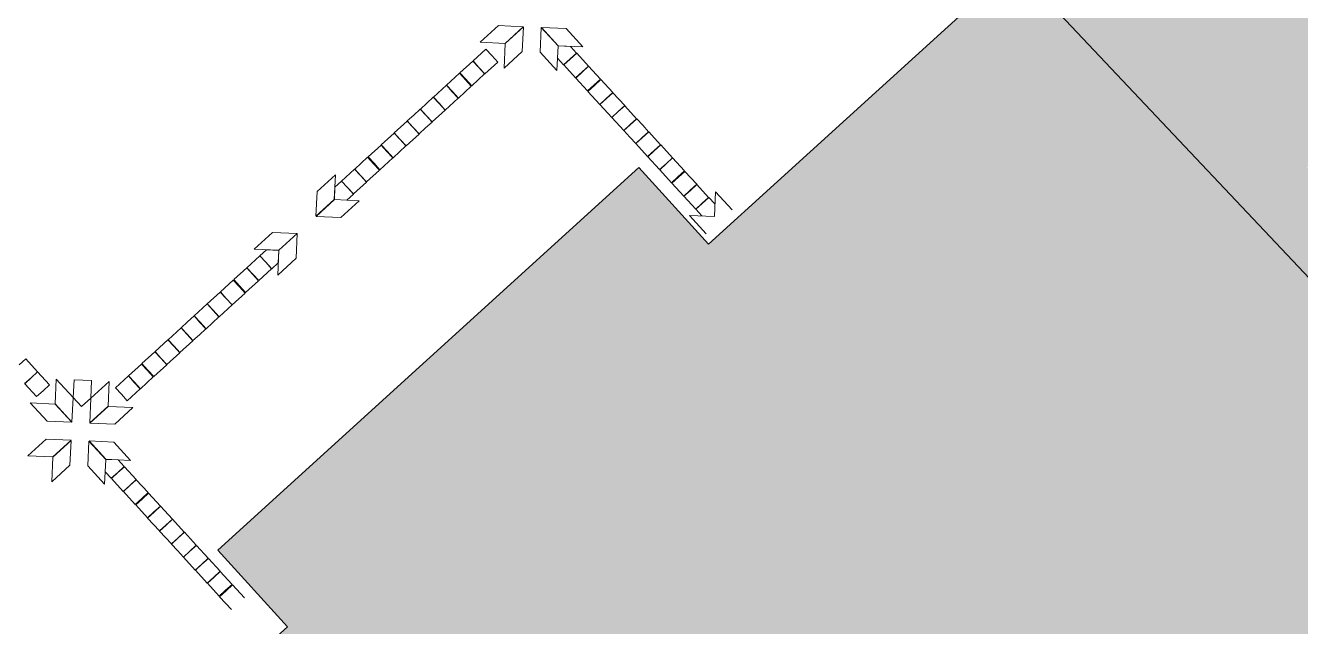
# Model space of a CAD drawing. Header units: inches. Extents: x 733725 to 1472938, y 4017711 to 8040520.
# Drawn here: x 734975.63 to 735004.75, y 4018799.99 to 4018813.73 of the extents above; entities that cross this region are included whole.
import ezdxf

# ---------------------------------------------------------------- set-up
doc = ezdxf.new("R2010")
doc.units = ezdxf.units.IN
doc.header["$MEASUREMENT"] = 0
for name, color, linetype, lineweight in [('H-HARAM3', 123, 'Continuous', 5), ('H-MAFSALL', 31, 'Continuous', 13), ('VAZE-MOJOOD-IN', 252, 'Continuous', 0)]:
    doc.layers.add(name, color=color, linetype=linetype, lineweight=lineweight)

msp = doc.modelspace()

# ---------------------------------------------------------------- hatches: boundary and pattern name
at = {"layer": 'H-HARAM3'}
h = msp.add_hatch(color=256, dxfattribs=at)
h.paths.add_polyline_path([(734968.945, 4018904.57), (734970.969, 4018906.602), (734971.867, 4018905.737), (734973.578, 4018907.283), (734973.489, 4018907.38), (734973.506, 4018907.734), (734972.712, 4018908.607), (734972.812, 4018910.704), (734974.365, 4018912.117), (734976.463, 4018912.017), (734977.257, 4018911.143), (734977.61, 4018911.127), (734977.698, 4018911.029), (734979.304, 4018912.489), (734977.921, 4018914.01), (734980.191, 4018916.143), (735001.122, 4018893.12), (735002.874, 4018894.713), (735010.473, 4018886.354), (735008.722, 4018884.761), (735028.454, 4018863.056), (735048.071, 4018880.89), (735063.581, 4018863.83), (735004.903, 4018810.484), (735014.588, 4018799.831), (735011.331, 4018796.869), (734988.511, 4018776.123), (734978.826, 4018786.776), (734935.481, 4018747.37), (734870.425, 4018818.928), (734879.573, 4018827.244), (734878.38, 4018828.556), (734957.805, 4018900.702), (734963.758, 4018902.485), (734968.84, 4018904.697)])
h.paths.add_polyline_path([(734888.935, 4018827.611), (734888.538, 4018819.278), (734909.051, 4018796.714), (734910.063, 4018797.634), (734916.789, 4018790.236), (734915.777, 4018789.316), (734936.29, 4018766.753), (734944.623, 4018766.356), (734981.613, 4018799.985), (734980.02, 4018801.737), (734989.638, 4018810.48), (734991.23, 4018808.728), (735028.22, 4018842.357), (735028.617, 4018850.69), (735008.103, 4018873.253), (735007.091, 4018872.333), (735000.365, 4018879.731), (735001.377, 4018880.651), (734980.864, 4018903.215), (734972.531, 4018903.612), (734935.541, 4018869.983), (734937.134, 4018868.231), (734927.517, 4018859.488), (734925.924, 4018861.239)], flags=16)
h = msp.add_hatch(color=256, dxfattribs=at)
h.paths.add_polyline_path([(734968.945, 4018904.57), (734970.969, 4018906.602), (734971.867, 4018905.737), (734973.578, 4018907.283), (734973.489, 4018907.38), (734973.506, 4018907.734), (734972.712, 4018908.607), (734972.812, 4018910.704), (734974.365, 4018912.117), (734976.463, 4018912.017), (734977.257, 4018911.143), (734977.61, 4018911.127), (734977.698, 4018911.029), (734979.304, 4018912.489), (734977.921, 4018914.01), (734980.191, 4018916.143), (735001.122, 4018893.12), (735002.874, 4018894.713), (735010.473, 4018886.354), (735008.722, 4018884.761), (735028.454, 4018863.056), (735048.071, 4018880.89), (735063.581, 4018863.83), (735004.903, 4018810.484), (735014.588, 4018799.831), (735011.331, 4018796.869), (734988.511, 4018776.123), (734978.826, 4018786.776), (734935.481, 4018747.37), (734870.425, 4018818.928), (734879.573, 4018827.244), (734878.38, 4018828.556), (734957.805, 4018900.702), (734963.758, 4018902.485), (734968.84, 4018904.697)])
h.paths.add_polyline_path([(734888.935, 4018827.611), (734888.538, 4018819.278), (734909.051, 4018796.714), (734910.063, 4018797.634), (734916.789, 4018790.236), (734915.777, 4018789.316), (734936.29, 4018766.753), (734944.623, 4018766.356), (734981.613, 4018799.985), (734980.02, 4018801.737), (734989.638, 4018810.48), (734991.23, 4018808.728), (735028.22, 4018842.357), (735028.617, 4018850.69), (735008.103, 4018873.253), (735007.091, 4018872.333), (735000.365, 4018879.731), (735001.377, 4018880.651), (734980.864, 4018903.215), (734972.531, 4018903.612), (734935.541, 4018869.983), (734937.134, 4018868.231), (734927.517, 4018859.488), (734925.924, 4018861.239)], flags=16)
at = {"layer": 'H-MAFSALL'}
h = msp.add_hatch(dxfattribs=at)
h.set_pattern_fill('ANGLE', color=256, scale=0.3, angle=45, style=0)
h.set_pattern_definition([(44.999999983, (-0.0012, 0.0002), (-1.4817422595, 1.4817422604), [1.524, -0.5715]), (134.999999983, (-0.0012, 0.0002), (-1.4817422604, -1.4817422595), [1.524, -0.5715])])
edge = h.paths.add_edge_path(flags=16)
edge.add_arc((734483.445, 4019138.19), 8, -50, 310)
edge = h.paths.add_edge_path(flags=16)
edge.add_arc((735041.69, 4018744.78), 5, 130, 310)
edge.add_arc((735041.69, 4018744.78), 5, -50, 130)
edge = h.paths.add_edge_path(flags=16)
edge.add_arc((734929.449, 4018650.032), 10, 307.1029, 310)
edge.add_line((734935.877, 4018642.372), (734935.481, 4018642.057))
edge = h.paths.add_edge_path(flags=16)
edge.add_arc((734448.304, 4018988.959), 5, -50, 310)
edge = h.paths.add_edge_path(flags=16)
edge.add_arc((734929.449, 4018650.032), 10, -50, 310)
edge = h.paths.add_edge_path()
edge.add_line((734470.495, 4018819.804), (734535.003, 4018852.189))
edge.add_line((734535.003, 4018852.189), (734535.003, 4018852.189))
edge.add_line((734535.003, 4018852.189), (734572.914, 4018810.916))
edge.add_arc((734615.714, 4018815.067), 43, 185.5397, 259.5981)
edge.add_line((734607.95, 4018772.774), (734656.259, 4018720.181))
edge.add_line((734656.259, 4018720.181), (734681.017, 4018702.881))
edge.add_line((734681.017, 4018702.881), (734689.467, 4018687.669))
edge.add_line((734689.467, 4018687.669), (734694.857, 4018680.12))
edge.add_line((734694.857, 4018680.12), (734719.321, 4018651.346))
edge.add_line((734719.321, 4018651.346), (734735.321, 4018631.946))
edge.add_line((734735.321, 4018631.946), (734738.811, 4018624.304))
edge.add_line((734738.811, 4018624.304), (734748.26, 4018603.512))
edge.add_line((734748.26, 4018603.512), (734747.516, 4018601.656))
edge.add_arc((734785.506, 4018511.871), 97.491, 107.72929, 112.93457, ccw=False)
edge.add_arc((734656.551, 4018541.881), 117.492, 25.08126, 32.34036, ccw=False)
edge.add_line((734762.964, 4018591.686), (734809.18, 4018581.942))
edge.add_line((734809.18, 4018581.942), (734866.219, 4018571.729))
edge.add_line((734866.219, 4018571.729), (734867.898, 4018578.513))
edge.add_line((734867.898, 4018578.513), (734907.725, 4018615.005))
edge.add_line((734907.725, 4018615.005), (734912.431, 4018609.829))
edge.add_line((734912.431, 4018609.829), (734975.64, 4018667.103))
edge.add_line((734975.64, 4018667.103), (734970.981, 4018672.229))
edge.add_line((734970.981, 4018672.229), (735032.04, 4018727.74))
edge.add_line((735032.04, 4018727.74), (735037.306, 4018722.006))
edge.add_line((735037.306, 4018722.006), (735052.413, 4018735.663))
edge.add_line((735052.413, 4018735.663), (735059.338, 4018741.922))
edge.add_line((735059.338, 4018741.922), (735066.401, 4018748.341))
edge.add_line((735066.401, 4018748.341), (735061.106, 4018754.165))
edge.add_line((735061.106, 4018754.165), (735117.118, 4018805.091))
edge.add_line((735117.118, 4018805.091), (735104.817, 4018818.622))
edge.add_line((735104.817, 4018818.622), (734958.677, 4018685.762))
edge.add_line((734958.677, 4018685.762), (734951.519, 4018693.635))
edge.add_line((734951.519, 4018693.635), (734933.872, 4018677.591))
edge.add_line((734933.872, 4018677.591), (734905.385, 4018651.693))
edge.add_line((734905.385, 4018651.693), (734888.108, 4018635.985))
edge.add_line((734888.108, 4018635.985), (734892.767, 4018630.86))
edge.add_line((734892.767, 4018630.86), (734854.667, 4018596.221))
edge.add_line((734854.667, 4018596.221), (734784.293, 4018608.823))
edge.add_arc((734788.7, 4018633.431), 25, 217.1653, 259.8479, ccw=False)
edge.add_line((734768.777, 4018618.328), (734704.047, 4018703.715))
edge.add_line((734704.047, 4018703.715), (734708.534, 4018710.947))
edge.add_line((734708.534, 4018710.947), (734700.207, 4018716.114))
edge.add_line((734700.207, 4018716.114), (734704.039, 4018722.289))
edge.add_line((734704.039, 4018722.289), (734698.091, 4018725.98))
edge.add_line((734698.091, 4018725.98), (734702.273, 4018732.721))
edge.add_line((734702.273, 4018732.721), (734702.336, 4018732.679))
edge.add_arc((734708.117, 4018741.415), 10.475, 236.5024, 314.0512)
edge.add_line((734715.401, 4018733.886), (734717.159, 4018735.485))
edge.add_line((734717.159, 4018735.485), (734722.231, 4018740.095))
edge.add_line((734722.231, 4018740.095), (734720.065, 4018742.478))
edge.add_line((734720.065, 4018742.478), (734726.132, 4018747.994))
edge.add_line((734726.132, 4018747.994), (734719.41, 4018755.387))
edge.add_line((734719.41, 4018755.387), (734713.218, 4018749.758))
edge.add_line((734713.218, 4018749.758), (734710.291, 4018752.978))
edge.add_line((734710.291, 4018752.978), (734716.483, 4018758.607))
edge.add_line((734716.483, 4018758.607), (734709.759, 4018766.003))
edge.add_line((734709.759, 4018766.003), (734703.567, 4018760.373))
edge.add_line((734703.567, 4018760.373), (734700.64, 4018763.593))
edge.add_line((734700.64, 4018763.593), (734706.832, 4018769.222))
edge.add_line((734706.832, 4018769.222), (734700.111, 4018776.616))
edge.add_line((734700.111, 4018776.616), (734694.4, 4018771.424))
edge.add_line((734694.4, 4018771.424), (734692.234, 4018773.807))
edge.add_line((734692.234, 4018773.807), (734686.631, 4018768.713))
edge.add_line((734686.631, 4018768.713), (734683.931, 4018766.258))
edge.add_arc((734691.488, 4018755.604), 13.062, 125.3471, 234.1486)
edge.add_line((734683.838, 4018745.017), (734679.674, 4018738.306))
edge.add_line((734679.674, 4018738.306), (734673.726, 4018741.996))
edge.add_line((734673.726, 4018741.996), (734673.41, 4018741.491))
edge.add_line((734673.41, 4018741.491), (734673.274, 4018741.576))
edge.add_line((734673.274, 4018741.576), (734669.424, 4018735.372))
edge.add_line((734669.424, 4018735.372), (734662.891, 4018739.425))
edge.add_line((734662.891, 4018739.425), (734661.12, 4018740.524))
edge.add_line((734661.12, 4018740.524), (734662.269, 4018742.424))
edge.add_line((734662.269, 4018742.424), (734639.091, 4018767.919))
edge.add_line((734639.091, 4018767.919), (734644.863, 4018773.166))
edge.add_line((734644.863, 4018773.166), (734641.27, 4018777.117))
edge.add_line((734641.27, 4018777.117), (734635.499, 4018771.87))
edge.add_line((734635.499, 4018771.87), (734624.539, 4018783.924))
edge.add_line((734624.539, 4018783.924), (734623.801, 4018783.25))
edge.add_line((734623.801, 4018783.25), (734611.491, 4018796.79))
edge.add_line((734611.491, 4018796.79), (734615.969, 4018800.904))
edge.add_line((734615.969, 4018800.904), (734613.206, 4018803.943))
edge.add_line((734613.206, 4018803.943), (734611.359, 4018802.264))
edge.add_line((734611.359, 4018802.264), (734611.02, 4018802.637))
edge.add_line((734611.02, 4018802.637), (734608.08, 4018802.777))
edge.add_line((734608.08, 4018802.777), (734607.708, 4018802.438))
edge.add_line((734607.708, 4018802.438), (734600.959, 4018809.861))
edge.add_line((734600.959, 4018809.861), (734601.332, 4018810.2))
edge.add_line((734601.332, 4018810.2), (734601.471, 4018813.14))
edge.add_line((734601.471, 4018813.14), (734601.133, 4018813.512))
edge.add_line((734601.133, 4018813.512), (734602.98, 4018815.191))
edge.add_line((734602.98, 4018815.191), (734600.195, 4018818.254))
edge.add_line((734600.195, 4018818.254), (734595.696, 4018814.164))
edge.add_line((734595.696, 4018814.164), (734583.386, 4018827.704))
edge.add_line((734583.386, 4018827.704), (734584.128, 4018828.375))
edge.add_line((734584.128, 4018828.375), (734573.169, 4018840.43))
edge.add_line((734573.169, 4018840.43), (734578.94, 4018845.677))
edge.add_line((734578.94, 4018845.677), (734575.348, 4018849.628))
edge.add_line((734575.348, 4018849.628), (734569.576, 4018844.381))
edge.add_line((734569.576, 4018844.381), (734546.398, 4018869.875))
edge.add_line((734546.398, 4018869.875), (734544.397, 4018868.912))
edge.add_line((734544.397, 4018868.912), (734540.057, 4018877.668))
edge.add_line((734540.057, 4018877.668), (734546.599, 4018880.911))
edge.add_line((734546.599, 4018880.911), (734546.526, 4018881.057))
edge.add_line((734546.526, 4018881.057), (734547.06, 4018881.322))
edge.add_line((734547.06, 4018881.322), (734543.952, 4018887.593))
edge.add_line((734543.952, 4018887.593), (734551.028, 4018891.101))
edge.add_arc((734562.294, 4018897.711), 13.062, 210.4016, 319.2031)
edge.add_line((734572.182, 4018889.177), (734580.485, 4018896.725))
edge.add_line((734580.485, 4018896.725), (734578.319, 4018899.107))
edge.add_line((734578.319, 4018899.107), (734584.029, 4018904.299))
edge.add_line((734584.029, 4018904.299), (734577.183, 4018911.579))
edge.add_line((734577.183, 4018911.579), (734571.116, 4018906.063))
edge.add_line((734571.116, 4018906.063), (734568.189, 4018909.283))
edge.add_line((734568.189, 4018909.283), (734574.256, 4018914.799))
edge.add_line((734574.256, 4018914.799), (734567.532, 4018922.195))
edge.add_line((734567.532, 4018922.195), (734561.465, 4018916.679))
edge.add_line((734561.465, 4018916.679), (734558.538, 4018919.898))
edge.add_line((734558.538, 4018919.898), (734564.605, 4018925.414))
edge.add_line((734564.605, 4018925.414), (734558.008, 4018932.921))
edge.add_line((734558.008, 4018932.921), (734551.941, 4018927.405))
edge.add_line((734551.941, 4018927.405), (734549.774, 4018929.787))
edge.add_line((734549.774, 4018929.787), (734542.945, 4018923.578))
edge.add_arc((734549.637, 4018915.633), 10.388, 130.1084, 208.8482)
edge.add_line((734540.538, 4018910.621), (734533.43, 4018907.097))
edge.add_line((734533.43, 4018907.097), (734530.321, 4018913.369))
edge.add_line((734530.321, 4018913.369), (734523.81, 4018910.141))
edge.add_line((734523.81, 4018910.141), (734519.422, 4018918.991))
edge.add_line((734519.422, 4018918.991), (734518.414, 4018918.49))
edge.add_line((734518.414, 4018918.49), (734483.652, 4018963.612))
edge.add_line((734483.652, 4018963.612), (734466.216, 4018986.25))
edge.add_arc((734446.342, 4018986.524), 19.876, -0.7881, 95.2465)
edge.add_line((734444.525, 4019006.316), (734441.745, 4019010.015))
edge.add_arc((734457.733, 4019022.03), 20, 159.6381, 216.9245, ccw=False)
edge.add_line((734438.983, 4019028.989), (734449.624, 4019057.661))
edge.add_arc((734468.375, 4019050.702), 20, 132.2751, 159.6381, ccw=False)
edge.add_line((734454.921, 4019065.5), (734492.174, 4019099.369))
edge.add_line((734492.174, 4019099.369), (734492.352, 4019103.094))
edge.add_line((734492.352, 4019103.094), (734518.495, 4019128.91))
edge.add_line((734518.495, 4019128.91), (734515.932, 4019129.032))
edge.add_line((734515.932, 4019129.032), (734509.618, 4019135.985))
edge.add_line((734509.618, 4019135.985), (734510.13, 4019146.749))
edge.add_line((734510.13, 4019146.749), (734519.735, 4019155.04))
edge.add_line((734519.735, 4019155.04), (734521.152, 4019171.133))
edge.add_line((734521.152, 4019171.133), (734507.472, 4019199.486))
edge.add_line((734507.472, 4019199.486), (734476.686, 4019171.099))
edge.add_line((734476.686, 4019171.099), (734472.574, 4019167.308))
edge.add_line((734472.574, 4019167.308), (734466.913, 4019162.087))
edge.add_line((734466.913, 4019162.087), (734466.392, 4019149.251))
edge.add_line((734466.392, 4019149.251), (734473.058, 4019142.023))
edge.add_line((734473.058, 4019142.023), (734470.728, 4019136.003))
edge.add_line((734470.728, 4019136.003), (734468.209, 4019122.907))
edge.add_line((734468.209, 4019122.907), (734466.607, 4019104.847))
edge.add_line((734466.607, 4019104.847), (734464.67, 4019103.328))
edge.add_line((734464.67, 4019103.328), (734460.43, 4019099.47))
edge.add_line((734460.43, 4019099.47), (734439.912, 4019080.557))
edge.add_arc((734466.972, 4019051.099), 40, 132.5703, 159.9333)
edge.add_line((734429.4, 4019064.824), (734425.787, 4019054.932))
edge.add_arc((734492.611, 4019019.499), 75.638, 152.06563, 155.27115)
edge.add_line((734423.91, 4019051.14), (734418.436, 4019034.299))
edge.add_line((734418.436, 4019034.299), (734418.393, 4019032.833))
edge.add_arc((734464.107, 4019027.499), 46.024, 173.3446, 190.8662)
edge.add_arc((734458.101, 4019026.815), 40, 191.5252, 222.5703)
edge.add_line((734428.643, 4018999.755), (734431.55, 4018996.591))
edge.add_arc((734450.637, 4018990.594), 20.007, 162.5586, 282.582)
edge.add_line((734454.995, 4018971.068), (734472.935, 4018951.538))
edge.add_line((734472.935, 4018951.538), (734489.366, 4018933.651))
edge.add_line((734489.366, 4018933.651), (734498.083, 4018916.295))
edge.add_line((734498.083, 4018916.295), (734467.009, 4018900.695))
edge.add_line((734467.009, 4018900.695), (734457.734, 4018896.038))
edge.add_line((734457.734, 4018896.038), (734446.846, 4018890.572))
edge.add_line((734446.846, 4018890.572), (734436.474, 4018885.365))
edge.add_line((734436.474, 4018885.365), (734448.8, 4018875.981))
edge.add_line((734448.8, 4018875.981), (734461.775, 4018837.145))
edge.add_line((734461.775, 4018837.145), (734470.495, 4018819.804))

# ---------------------------------------------------------------- linework, layer by layer
at = {"layer": 'H-HARAM3'}
for p, q in [((734986.017, 4018813.343), (734986.434, 4018813.725)), ((734986.017, 4018813.343), (734986.434, 4018813.725)), ((734986.434, 4018813.725), (734986.999, 4018813.7)), ((734986.434, 4018813.725), (734986.999, 4018813.7)), ((734986.999, 4018813.7), (734986.582, 4018813.318)), ((734986.999, 4018813.7), (734986.582, 4018813.318)), ((734987.002, 4018813.697), (734986.585, 4018813.315)), ((734987.002, 4018813.697), (734986.585, 4018813.315)), ((734986.977, 4018813.132), (734987.002, 4018813.697)), ((734986.977, 4018813.132), (734987.002, 4018813.697)), ((734987.386, 4018813.114), (734987.411, 4018813.679)), ((734987.386, 4018813.114), (734987.411, 4018813.679)), ((734987.411, 4018813.679), (734987.793, 4018813.261)), ((734987.411, 4018813.679), (734987.793, 4018813.261)), ((734987.979, 4018813.656), (734987.414, 4018813.682)), ((734987.414, 4018813.682), (734987.796, 4018813.264)), ((734987.414, 4018813.682), (734987.796, 4018813.264)), ((734987.979, 4018813.656), (734987.414, 4018813.682)), ((734988.361, 4018813.239), (734987.979, 4018813.656)), ((734988.361, 4018813.239), (734987.979, 4018813.656)), ((734985.851, 4018812.917), (734986.146, 4018813.187)), ((734985.851, 4018812.917), (734986.146, 4018813.187)), ((734986.582, 4018813.318), (734986.017, 4018813.343)), ((734986.582, 4018813.318), (734986.017, 4018813.343)), ((734986.146, 4018813.187), (734986.281, 4018813.04)), ((734986.146, 4018813.187), (734986.281, 4018813.04)), ((734986.585, 4018813.315), (734986.56, 4018812.75)), ((734986.585, 4018813.315), (734986.56, 4018812.75)), ((734986.56, 4018812.75), (734986.977, 4018813.132)), ((734986.56, 4018812.75), (734986.977, 4018813.132)), ((734987.768, 4018812.696), (734987.386, 4018813.114)), ((734987.768, 4018812.696), (734987.386, 4018813.114)), ((734987.793, 4018813.261), (734987.768, 4018812.696)), ((734987.793, 4018813.261), (734987.768, 4018812.696)), ((734987.784, 4018812.977), (734987.797, 4018813.26)), ((734987.784, 4018812.977), (734987.797, 4018813.26)), ((734987.796, 4018813.264), (734988.361, 4018813.239)), ((734987.796, 4018813.264), (734988.361, 4018813.239)), ((734987.797, 4018813.26), (734988.079, 4018813.247)), ((734987.797, 4018813.26), (734988.079, 4018813.247)), ((734988.216, 4018813.098), (734988.068, 4018812.963)), ((734988.216, 4018813.098), (734988.068, 4018812.963)), ((734988.071, 4018812.96), (734988.219, 4018813.095)), ((734988.071, 4018812.96), (734988.219, 4018813.095)), ((734988.079, 4018813.247), (734988.216, 4018813.098)), ((734988.079, 4018813.247), (734988.216, 4018813.098)), ((734988.219, 4018813.095), (734988.489, 4018812.8)), ((734988.219, 4018813.095), (734988.489, 4018812.8)), ((734985.552, 4018812.644), (734985.847, 4018812.914)), ((734985.552, 4018812.644), (734985.847, 4018812.914)), ((734985.847, 4018812.914), (734985.982, 4018812.767)), ((734985.847, 4018812.914), (734985.982, 4018812.767)), ((734985.986, 4018812.77), (734985.851, 4018812.917)), ((734985.986, 4018812.77), (734985.851, 4018812.917)), ((734986.416, 4018812.892), (734986.121, 4018812.622)), ((734986.416, 4018812.892), (734986.121, 4018812.622)), ((734986.281, 4018813.04), (734986.416, 4018812.892)), ((734986.281, 4018813.04), (734986.416, 4018812.892)), ((734987.921, 4018812.828), (734987.784, 4018812.977)), ((734987.921, 4018812.828), (734987.784, 4018812.977)), ((734988.068, 4018812.963), (734987.921, 4018812.828)), ((734988.068, 4018812.963), (734987.921, 4018812.828)), ((734987.924, 4018812.825), (734988.071, 4018812.96)), ((734987.924, 4018812.825), (734988.071, 4018812.96)), ((734988.194, 4018812.53), (734987.924, 4018812.825)), ((734988.194, 4018812.53), (734987.924, 4018812.825)), ((734988.489, 4018812.8), (734988.341, 4018812.665)), ((734988.489, 4018812.8), (734988.341, 4018812.665)), ((734988.344, 4018812.662), (734988.492, 4018812.797)), ((734988.344, 4018812.662), (734988.492, 4018812.797)), ((734988.492, 4018812.797), (734988.762, 4018812.501)), ((734988.492, 4018812.797), (734988.762, 4018812.501)), ((734985.246, 4018812.364), (734985.541, 4018812.634)), ((734985.246, 4018812.364), (734985.541, 4018812.634)), ((734985.541, 4018812.634), (734985.676, 4018812.487)), ((734985.541, 4018812.634), (734985.676, 4018812.487)), ((734985.687, 4018812.497), (734985.552, 4018812.644)), ((734985.687, 4018812.497), (734985.552, 4018812.644)), ((734985.676, 4018812.487), (734985.811, 4018812.339)), ((734985.676, 4018812.487), (734985.811, 4018812.339)), ((734985.822, 4018812.349), (734985.687, 4018812.497)), ((734985.822, 4018812.349), (734985.687, 4018812.497)), ((734986.117, 4018812.619), (734985.822, 4018812.349)), ((734986.117, 4018812.619), (734985.822, 4018812.349)), ((734985.982, 4018812.767), (734986.117, 4018812.619)), ((734985.982, 4018812.767), (734986.117, 4018812.619)), ((734986.121, 4018812.622), (734985.986, 4018812.77)), ((734986.121, 4018812.622), (734985.986, 4018812.77)), ((734988.341, 4018812.665), (734988.194, 4018812.53)), ((734988.341, 4018812.665), (734988.194, 4018812.53)), ((734988.197, 4018812.527), (734988.344, 4018812.662)), ((734988.197, 4018812.527), (734988.344, 4018812.662)), ((734988.467, 4018812.231), (734988.197, 4018812.527)), ((734988.467, 4018812.231), (734988.197, 4018812.527)), ((734988.762, 4018812.501), (734988.614, 4018812.366)), ((734988.762, 4018812.501), (734988.614, 4018812.366)), ((734988.624, 4018812.355), (734988.772, 4018812.49)), ((734988.624, 4018812.355), (734988.772, 4018812.49)), ((734988.772, 4018812.49), (734989.042, 4018812.195)), ((734988.772, 4018812.49), (734989.042, 4018812.195)), ((734984.948, 4018812.091), (734985.243, 4018812.361)), ((734984.948, 4018812.091), (734985.243, 4018812.361)), ((734985.243, 4018812.361), (734985.378, 4018812.214)), ((734985.243, 4018812.361), (734985.378, 4018812.214)), ((734985.381, 4018812.217), (734985.246, 4018812.364)), ((734985.381, 4018812.217), (734985.246, 4018812.364)), ((734985.378, 4018812.214), (734985.513, 4018812.066)), ((734985.378, 4018812.214), (734985.513, 4018812.066)), ((734985.516, 4018812.069), (734985.381, 4018812.217)), ((734985.516, 4018812.069), (734985.381, 4018812.217)), ((734985.811, 4018812.339), (734985.516, 4018812.069)), ((734985.811, 4018812.339), (734985.516, 4018812.069)), ((734988.614, 4018812.366), (734988.467, 4018812.231)), ((734988.614, 4018812.366), (734988.467, 4018812.231)), ((734988.477, 4018812.22), (734988.624, 4018812.355)), ((734988.477, 4018812.22), (734988.624, 4018812.355)), ((734988.747, 4018811.925), (734988.477, 4018812.22)), ((734988.747, 4018811.925), (734988.477, 4018812.22)), ((734989.042, 4018812.195), (734988.894, 4018812.06)), ((734989.042, 4018812.195), (734988.894, 4018812.06)), ((734988.897, 4018812.057), (734989.045, 4018812.192)), ((734988.897, 4018812.057), (734989.045, 4018812.192)), ((734989.045, 4018812.192), (734989.315, 4018811.897)), ((734989.045, 4018812.192), (734989.315, 4018811.897)), ((734984.649, 4018811.818), (734984.944, 4018812.088)), ((734984.649, 4018811.818), (734984.944, 4018812.088)), ((734984.944, 4018812.088), (734985.079, 4018811.941)), ((734984.944, 4018812.088), (734985.079, 4018811.941)), ((734985.083, 4018811.944), (734984.948, 4018812.091)), ((734985.083, 4018811.944), (734984.948, 4018812.091)), ((734985.079, 4018811.941), (734985.214, 4018811.793)), ((734985.079, 4018811.941), (734985.214, 4018811.793)), ((734985.218, 4018811.796), (734985.083, 4018811.944)), ((734985.218, 4018811.796), (734985.083, 4018811.944)), ((734985.513, 4018812.066), (734985.218, 4018811.796)), ((734985.513, 4018812.066), (734985.218, 4018811.796)), ((734988.894, 4018812.06), (734988.747, 4018811.925)), ((734988.894, 4018812.06), (734988.747, 4018811.925)), ((734988.75, 4018811.922), (734988.897, 4018812.057)), ((734988.75, 4018811.922), (734988.897, 4018812.057)), ((734989.02, 4018811.627), (734988.75, 4018811.922)), ((734989.02, 4018811.627), (734988.75, 4018811.922)), ((734984.351, 4018811.545), (734984.498, 4018811.68)), ((734984.351, 4018811.545), (734984.498, 4018811.68)), ((734984.498, 4018811.68), (734984.646, 4018811.815)), ((734984.498, 4018811.68), (734984.646, 4018811.815)), ((734984.646, 4018811.815), (734984.781, 4018811.668)), ((734984.646, 4018811.815), (734984.781, 4018811.668)), ((734984.784, 4018811.671), (734984.649, 4018811.818)), ((734984.784, 4018811.671), (734984.649, 4018811.818)), ((734984.781, 4018811.668), (734984.916, 4018811.52)), ((734984.781, 4018811.668), (734984.916, 4018811.52)), ((734984.919, 4018811.523), (734984.784, 4018811.671)), ((734984.919, 4018811.523), (734984.784, 4018811.671)), ((734985.214, 4018811.793), (734984.919, 4018811.523)), ((734985.214, 4018811.793), (734984.919, 4018811.523)), ((734989.167, 4018811.762), (734989.02, 4018811.627)), ((734989.167, 4018811.762), (734989.02, 4018811.627)), ((734989.023, 4018811.624), (734989.17, 4018811.759)), ((734989.023, 4018811.624), (734989.17, 4018811.759)), ((734989.293, 4018811.328), (734989.023, 4018811.624)), ((734989.293, 4018811.328), (734989.023, 4018811.624)), ((734989.315, 4018811.897), (734989.167, 4018811.762)), ((734989.315, 4018811.897), (734989.167, 4018811.762)), ((734989.17, 4018811.759), (734989.318, 4018811.894)), ((734989.17, 4018811.759), (734989.318, 4018811.894)), ((734989.318, 4018811.894), (734989.588, 4018811.598)), ((734989.318, 4018811.894), (734989.588, 4018811.598)), ((734984.052, 4018811.272), (734984.348, 4018811.542)), ((734984.052, 4018811.272), (734984.348, 4018811.542)), ((734984.348, 4018811.542), (734984.483, 4018811.395)), ((734984.348, 4018811.542), (734984.483, 4018811.395)), ((734984.486, 4018811.398), (734984.351, 4018811.545)), ((734984.486, 4018811.398), (734984.351, 4018811.545)), ((734984.483, 4018811.395), (734984.618, 4018811.247)), ((734984.483, 4018811.395), (734984.618, 4018811.247)), ((734984.621, 4018811.25), (734984.486, 4018811.398)), ((734984.621, 4018811.25), (734984.486, 4018811.398)), ((734984.768, 4018811.385), (734984.621, 4018811.25)), ((734984.768, 4018811.385), (734984.621, 4018811.25)), ((734984.916, 4018811.52), (734984.768, 4018811.385)), ((734984.916, 4018811.52), (734984.768, 4018811.385)), ((734989.44, 4018811.463), (734989.293, 4018811.328)), ((734989.44, 4018811.463), (734989.293, 4018811.328)), ((734989.296, 4018811.325), (734989.443, 4018811.46)), ((734989.296, 4018811.325), (734989.443, 4018811.46)), ((734989.431, 4018811.178), (734989.296, 4018811.325)), ((734989.431, 4018811.178), (734989.296, 4018811.325)), ((734989.588, 4018811.598), (734989.44, 4018811.463)), ((734989.588, 4018811.598), (734989.44, 4018811.463)), ((734989.443, 4018811.46), (734989.591, 4018811.595)), ((734989.443, 4018811.46), (734989.591, 4018811.595)), ((734989.591, 4018811.595), (734989.726, 4018811.448)), ((734989.591, 4018811.595), (734989.726, 4018811.448)), ((734989.726, 4018811.448), (734989.861, 4018811.3)), ((734989.726, 4018811.448), (734989.861, 4018811.3)), ((734983.754, 4018810.999), (734984.049, 4018811.269)), ((734983.754, 4018810.999), (734984.049, 4018811.269)), ((734984.049, 4018811.269), (734984.184, 4018811.122)), ((734984.049, 4018811.269), (734984.184, 4018811.122)), ((734984.187, 4018811.125), (734984.052, 4018811.272)), ((734984.187, 4018811.125), (734984.052, 4018811.272)), ((734984.184, 4018811.122), (734984.319, 4018810.974)), ((734984.184, 4018811.122), (734984.319, 4018810.974)), ((734984.322, 4018810.977), (734984.187, 4018811.125)), ((734984.322, 4018810.977), (734984.187, 4018811.125)), ((734984.618, 4018811.247), (734984.322, 4018810.977)), ((734984.618, 4018811.247), (734984.322, 4018810.977)), ((734989.566, 4018811.03), (734989.431, 4018811.178)), ((734989.566, 4018811.03), (734989.431, 4018811.178)), ((734989.713, 4018811.165), (734989.566, 4018811.03)), ((734989.713, 4018811.165), (734989.566, 4018811.03)), ((734989.569, 4018811.027), (734989.716, 4018811.162)), ((734989.569, 4018811.027), (734989.716, 4018811.162)), ((734989.839, 4018810.732), (734989.569, 4018811.027)), ((734989.839, 4018810.732), (734989.569, 4018811.027)), ((734989.861, 4018811.3), (734989.713, 4018811.165)), ((734989.861, 4018811.3), (734989.713, 4018811.165)), ((734989.716, 4018811.162), (734989.864, 4018811.297)), ((734989.716, 4018811.162), (734989.864, 4018811.297)), ((734989.864, 4018811.297), (734990.134, 4018811.002)), ((734989.864, 4018811.297), (734990.134, 4018811.002)), ((734983.456, 4018810.726), (734983.751, 4018810.996)), ((734983.456, 4018810.726), (734983.751, 4018810.996)), ((734983.751, 4018810.996), (734983.886, 4018810.849)), ((734983.751, 4018810.996), (734983.886, 4018810.849)), ((734983.889, 4018810.852), (734983.754, 4018810.999)), ((734983.889, 4018810.852), (734983.754, 4018810.999)), ((734983.886, 4018810.849), (734984.021, 4018810.701)), ((734983.886, 4018810.849), (734984.021, 4018810.701)), ((734984.024, 4018810.704), (734983.889, 4018810.852)), ((734984.024, 4018810.704), (734983.889, 4018810.852)), ((734984.319, 4018810.974), (734984.024, 4018810.704)), ((734984.319, 4018810.974), (734984.024, 4018810.704)), ((734989.986, 4018810.867), (734989.839, 4018810.732)), ((734989.986, 4018810.867), (734989.839, 4018810.732)), ((734989.842, 4018810.728), (734989.989, 4018810.863)), ((734989.842, 4018810.728), (734989.989, 4018810.863)), ((734990.134, 4018811.002), (734989.986, 4018810.867)), ((734990.134, 4018811.002), (734989.986, 4018810.867)), ((734989.989, 4018810.863), (734990.137, 4018810.998)), ((734989.989, 4018810.863), (734990.137, 4018810.998)), ((734990.137, 4018810.998), (734990.407, 4018810.703)), ((734990.137, 4018810.998), (734990.407, 4018810.703)), ((734982.851, 4018810.173), (734983.146, 4018810.443)), ((734982.851, 4018810.173), (734983.146, 4018810.443)), ((734983.146, 4018810.443), (734983.281, 4018810.296)), ((734983.146, 4018810.443), (734983.281, 4018810.296)), ((734983.149, 4018810.446), (734983.445, 4018810.716)), ((734983.149, 4018810.446), (734983.445, 4018810.716)), ((734983.284, 4018810.299), (734983.149, 4018810.446)), ((734983.284, 4018810.299), (734983.149, 4018810.446)), ((734983.445, 4018810.716), (734983.58, 4018810.569)), ((734983.445, 4018810.716), (734983.58, 4018810.569)), ((734983.591, 4018810.579), (734983.456, 4018810.726)), ((734983.591, 4018810.579), (734983.456, 4018810.726)), ((734983.58, 4018810.569), (734983.715, 4018810.421)), ((734983.58, 4018810.569), (734983.715, 4018810.421)), ((734983.726, 4018810.431), (734983.591, 4018810.579)), ((734983.726, 4018810.431), (734983.591, 4018810.579)), ((734984.021, 4018810.701), (734983.726, 4018810.431)), ((734984.021, 4018810.701), (734983.726, 4018810.431)), ((734990.112, 4018810.433), (734989.842, 4018810.728)), ((734990.112, 4018810.433), (734989.842, 4018810.728)), ((734990.259, 4018810.568), (734990.112, 4018810.433)), ((734990.259, 4018810.568), (734990.112, 4018810.433)), ((734990.115, 4018810.43), (734990.262, 4018810.565)), ((734990.115, 4018810.43), (734990.262, 4018810.565)), ((734990.407, 4018810.703), (734990.259, 4018810.568)), ((734990.407, 4018810.703), (734990.259, 4018810.568)), ((734990.262, 4018810.565), (734990.41, 4018810.7)), ((734990.262, 4018810.565), (734990.41, 4018810.7)), ((734990.41, 4018810.7), (734990.68, 4018810.405)), ((734990.41, 4018810.7), (734990.68, 4018810.405)), ((734982.707, 4018810.315), (734982.29, 4018809.934)), ((734982.707, 4018810.315), (734982.29, 4018809.934)), ((734982.682, 4018809.75), (734982.707, 4018810.315)), ((734982.682, 4018809.75), (734982.707, 4018810.315)), ((734982.699, 4018810.034), (734982.848, 4018810.17)), ((734982.699, 4018810.034), (734982.848, 4018810.17)), ((734982.848, 4018810.17), (734982.983, 4018810.023)), ((734982.848, 4018810.17), (734982.983, 4018810.023)), ((734982.986, 4018810.026), (734982.851, 4018810.173)), ((734982.986, 4018810.026), (734982.851, 4018810.173)), ((734983.281, 4018810.296), (734983.416, 4018810.148)), ((734983.281, 4018810.296), (734983.416, 4018810.148)), ((734983.419, 4018810.151), (734983.284, 4018810.299)), ((734983.419, 4018810.151), (734983.284, 4018810.299)), ((734983.715, 4018810.421), (734983.419, 4018810.151)), ((734983.715, 4018810.421), (734983.419, 4018810.151)), ((734990.385, 4018810.135), (734990.115, 4018810.43)), ((734990.385, 4018810.135), (734990.115, 4018810.43)), ((734990.532, 4018810.27), (734990.385, 4018810.135)), ((734990.532, 4018810.27), (734990.385, 4018810.135)), ((734990.395, 4018810.124), (734990.542, 4018810.259)), ((734990.395, 4018810.124), (734990.542, 4018810.259)), ((734990.68, 4018810.405), (734990.532, 4018810.27)), ((734990.68, 4018810.405), (734990.532, 4018810.27)), ((734990.542, 4018810.259), (734990.69, 4018810.394)), ((734990.542, 4018810.259), (734990.69, 4018810.394)), ((734990.69, 4018810.394), (734990.96, 4018810.099)), ((734990.69, 4018810.394), (734990.96, 4018810.099)), ((734982.29, 4018809.934), (734982.264, 4018809.368)), ((734982.29, 4018809.934), (734982.264, 4018809.368)), ((734982.686, 4018809.751), (734982.699, 4018810.034)), ((734982.686, 4018809.751), (734982.699, 4018810.034)), ((734983.118, 4018809.875), (734982.969, 4018809.739)), ((734983.118, 4018809.875), (734982.969, 4018809.739)), ((734982.983, 4018810.023), (734983.118, 4018809.875)), ((734982.983, 4018810.023), (734983.118, 4018809.875)), ((734983.121, 4018809.878), (734982.986, 4018810.026)), ((734983.121, 4018809.878), (734982.986, 4018810.026)), ((734983.416, 4018810.148), (734983.121, 4018809.878)), ((734983.416, 4018810.148), (734983.121, 4018809.878)), ((734990.665, 4018809.829), (734990.395, 4018810.124)), ((734990.665, 4018809.829), (734990.395, 4018810.124)), ((734990.812, 4018809.964), (734990.665, 4018809.829)), ((734990.812, 4018809.964), (734990.665, 4018809.829)), ((734990.668, 4018809.825), (734990.815, 4018809.96)), ((734990.668, 4018809.825), (734990.815, 4018809.96)), ((734990.96, 4018810.099), (734990.812, 4018809.964)), ((734990.96, 4018810.099), (734990.812, 4018809.964)), ((734990.815, 4018809.96), (734990.963, 4018810.095)), ((734990.815, 4018809.96), (734990.963, 4018810.095)), ((734990.963, 4018810.095), (734991.233, 4018809.8)), ((734990.963, 4018810.095), (734991.233, 4018809.8)), ((734991.364, 4018809.364), (734991.389, 4018809.929)), ((734991.364, 4018809.364), (734991.389, 4018809.929)), ((734991.389, 4018809.929), (734991.771, 4018809.512)), ((734991.389, 4018809.929), (734991.771, 4018809.512)), ((734982.264, 4018809.368), (734982.682, 4018809.75)), ((734982.264, 4018809.368), (734982.682, 4018809.75)), ((734982.267, 4018809.365), (734982.685, 4018809.747)), ((734982.267, 4018809.365), (734982.685, 4018809.747)), ((734982.685, 4018809.747), (734983.25, 4018809.722)), ((734982.685, 4018809.747), (734983.25, 4018809.722)), ((734982.969, 4018809.739), (734982.686, 4018809.751)), ((734982.969, 4018809.739), (734982.686, 4018809.751)), ((734983.25, 4018809.722), (734982.832, 4018809.34)), ((734983.25, 4018809.722), (734982.832, 4018809.34)), ((734990.938, 4018809.53), (734990.668, 4018809.825)), ((734990.938, 4018809.53), (734990.668, 4018809.825)), ((734991.085, 4018809.665), (734990.938, 4018809.53)), ((734991.085, 4018809.665), (734990.938, 4018809.53)), ((734990.941, 4018809.527), (734991.088, 4018809.662)), ((734990.941, 4018809.527), (734991.088, 4018809.662)), ((734991.233, 4018809.8), (734991.085, 4018809.665)), ((734991.233, 4018809.8), (734991.085, 4018809.665)), ((734991.088, 4018809.662), (734991.236, 4018809.797)), ((734991.088, 4018809.662), (734991.236, 4018809.797)), ((734991.236, 4018809.797), (734991.372, 4018809.648)), ((734991.236, 4018809.797), (734991.372, 4018809.648)), ((734982.832, 4018809.34), (734982.267, 4018809.365)), ((734982.832, 4018809.34), (734982.267, 4018809.365)), ((734991.177, 4018808.969), (734990.795, 4018809.386)), ((734990.795, 4018809.386), (734991.361, 4018809.361)), ((734990.795, 4018809.386), (734991.361, 4018809.361)), ((734991.177, 4018808.969), (734990.795, 4018809.386)), ((734991.077, 4018809.378), (734990.941, 4018809.527)), ((734991.077, 4018809.378), (734990.941, 4018809.527)), ((734980.852, 4018808.619), (734981.269, 4018809)), ((734980.852, 4018808.619), (734981.269, 4018809)), ((734981.269, 4018809), (734981.835, 4018808.975)), ((734981.269, 4018809), (734981.835, 4018808.975)), ((734981.835, 4018808.975), (734981.417, 4018808.593)), ((734981.835, 4018808.975), (734981.417, 4018808.593)), ((734981.838, 4018808.972), (734981.42, 4018808.59)), ((734981.838, 4018808.972), (734981.42, 4018808.59)), ((734981.812, 4018808.407), (734981.838, 4018808.972)), ((734981.812, 4018808.407), (734981.838, 4018808.972)), ((734980.981, 4018808.462), (734980.686, 4018808.192)), ((734980.981, 4018808.462), (734980.686, 4018808.192)), ((734981.417, 4018808.593), (734980.852, 4018808.619)), ((734981.417, 4018808.593), (734980.852, 4018808.619)), ((734981.116, 4018808.315), (734980.981, 4018808.462)), ((734981.116, 4018808.315), (734980.981, 4018808.462)), ((734981.133, 4018808.602), (734980.984, 4018808.465)), ((734981.133, 4018808.602), (734980.984, 4018808.465)), ((734980.984, 4018808.465), (734981.119, 4018808.318)), ((734980.984, 4018808.465), (734981.119, 4018808.318)), ((734981.416, 4018808.589), (734981.133, 4018808.602)), ((734981.416, 4018808.589), (734981.133, 4018808.602)), ((734981.42, 4018808.59), (734981.395, 4018808.025)), ((734981.42, 4018808.59), (734981.395, 4018808.025)), ((734981.395, 4018808.025), (734981.812, 4018808.407)), ((734981.395, 4018808.025), (734981.812, 4018808.407)), ((734981.403, 4018808.307), (734981.416, 4018808.589)), ((734981.403, 4018808.307), (734981.416, 4018808.589)), ((734980.682, 4018808.189), (734980.387, 4018807.919)), ((734980.682, 4018808.189), (734980.387, 4018807.919)), ((734980.817, 4018808.042), (734980.682, 4018808.189)), ((734980.817, 4018808.042), (734980.682, 4018808.189)), ((734980.686, 4018808.192), (734980.821, 4018808.045)), ((734980.686, 4018808.192), (734980.821, 4018808.045)), ((734980.956, 4018807.897), (734981.251, 4018808.167)), ((734980.956, 4018807.897), (734981.251, 4018808.167)), ((734981.251, 4018808.167), (734981.116, 4018808.315)), ((734981.251, 4018808.167), (734981.116, 4018808.315)), ((734981.119, 4018808.318), (734981.254, 4018808.17)), ((734981.119, 4018808.318), (734981.254, 4018808.17)), ((734981.254, 4018808.17), (734981.403, 4018808.307)), ((734981.254, 4018808.17), (734981.403, 4018808.307)), ((734980.376, 4018807.909), (734980.081, 4018807.639)), ((734980.376, 4018807.909), (734980.081, 4018807.639)), ((734980.511, 4018807.762), (734980.376, 4018807.909)), ((734980.511, 4018807.762), (734980.376, 4018807.909)), ((734980.387, 4018807.919), (734980.522, 4018807.772)), ((734980.387, 4018807.919), (734980.522, 4018807.772)), ((734980.657, 4018807.624), (734980.952, 4018807.894)), ((734980.657, 4018807.624), (734980.952, 4018807.894)), ((734980.952, 4018807.894), (734980.817, 4018808.042)), ((734980.952, 4018807.894), (734980.817, 4018808.042)), ((734980.821, 4018808.045), (734980.956, 4018807.897)), ((734980.821, 4018808.045), (734980.956, 4018807.897)), ((734980.078, 4018807.636), (734979.783, 4018807.366)), ((734980.078, 4018807.636), (734979.783, 4018807.366)), ((734980.213, 4018807.489), (734980.078, 4018807.636)), ((734980.213, 4018807.489), (734980.078, 4018807.636)), ((734980.081, 4018807.639), (734980.216, 4018807.492)), ((734980.081, 4018807.639), (734980.216, 4018807.492)), ((734980.351, 4018807.344), (734980.646, 4018807.614)), ((734980.351, 4018807.344), (734980.646, 4018807.614)), ((734980.646, 4018807.614), (734980.511, 4018807.762)), ((734980.646, 4018807.614), (734980.511, 4018807.762)), ((734980.522, 4018807.772), (734980.657, 4018807.624)), ((734980.522, 4018807.772), (734980.657, 4018807.624)), ((734979.779, 4018807.363), (734979.484, 4018807.093)), ((734979.779, 4018807.363), (734979.484, 4018807.093)), ((734979.914, 4018807.216), (734979.779, 4018807.363)), ((734979.914, 4018807.216), (734979.779, 4018807.363)), ((734979.783, 4018807.366), (734979.918, 4018807.219)), ((734979.783, 4018807.366), (734979.918, 4018807.219)), ((734980.053, 4018807.071), (734980.348, 4018807.341)), ((734980.053, 4018807.071), (734980.348, 4018807.341)), ((734980.348, 4018807.341), (734980.213, 4018807.489)), ((734980.348, 4018807.341), (734980.213, 4018807.489)), ((734980.216, 4018807.492), (734980.351, 4018807.344)), ((734980.216, 4018807.492), (734980.351, 4018807.344)), ((734979.333, 4018806.955), (734979.186, 4018806.82)), ((734979.333, 4018806.955), (734979.186, 4018806.82)), ((734979.481, 4018807.09), (734979.333, 4018806.955)), ((734979.481, 4018807.09), (734979.333, 4018806.955)), ((734979.616, 4018806.943), (734979.481, 4018807.09)), ((734979.616, 4018806.943), (734979.481, 4018807.09)), ((734979.484, 4018807.093), (734979.619, 4018806.946)), ((734979.484, 4018807.093), (734979.619, 4018806.946)), ((734979.754, 4018806.798), (734980.049, 4018807.068)), ((734979.754, 4018806.798), (734980.049, 4018807.068)), ((734980.049, 4018807.068), (734979.914, 4018807.216)), ((734980.049, 4018807.068), (734979.914, 4018807.216)), ((734979.918, 4018807.219), (734980.053, 4018807.071)), ((734979.918, 4018807.219), (734980.053, 4018807.071)), ((734979.183, 4018806.817), (734978.888, 4018806.547)), ((734979.183, 4018806.817), (734978.888, 4018806.547)), ((734979.318, 4018806.67), (734979.183, 4018806.817)), ((734979.318, 4018806.67), (734979.183, 4018806.817)), ((734979.186, 4018806.82), (734979.321, 4018806.673)), ((734979.186, 4018806.82), (734979.321, 4018806.673)), ((734979.453, 4018806.522), (734979.318, 4018806.67)), ((734979.453, 4018806.522), (734979.318, 4018806.67)), ((734979.321, 4018806.673), (734979.456, 4018806.525)), ((734979.321, 4018806.673), (734979.456, 4018806.525)), ((734979.456, 4018806.525), (734979.603, 4018806.66)), ((734979.456, 4018806.525), (734979.603, 4018806.66)), ((734979.603, 4018806.66), (734979.751, 4018806.795)), ((734979.603, 4018806.66), (734979.751, 4018806.795)), ((734979.751, 4018806.795), (734979.616, 4018806.943)), ((734979.751, 4018806.795), (734979.616, 4018806.943)), ((734979.619, 4018806.946), (734979.754, 4018806.798)), ((734979.619, 4018806.946), (734979.754, 4018806.798)), ((734978.884, 4018806.545), (734978.589, 4018806.275)), ((734978.884, 4018806.545), (734978.589, 4018806.275)), ((734979.019, 4018806.397), (734978.884, 4018806.545)), ((734979.019, 4018806.397), (734978.884, 4018806.545)), ((734978.888, 4018806.547), (734979.023, 4018806.4)), ((734978.888, 4018806.547), (734979.023, 4018806.4)), ((734979.154, 4018806.249), (734979.019, 4018806.397)), ((734979.154, 4018806.249), (734979.019, 4018806.397)), ((734979.023, 4018806.4), (734979.158, 4018806.252)), ((734979.023, 4018806.4), (734979.158, 4018806.252)), ((734979.158, 4018806.252), (734979.453, 4018806.522)), ((734979.158, 4018806.252), (734979.453, 4018806.522)), ((734975.635, 4018806.109), (734975.488, 4018805.974)), ((734975.635, 4018806.109), (734975.488, 4018805.974)), ((734975.905, 4018805.814), (734975.635, 4018806.109)), ((734975.905, 4018805.814), (734975.635, 4018806.109)), ((734978.586, 4018806.272), (734978.291, 4018806.002)), ((734978.586, 4018806.272), (734978.291, 4018806.002)), ((734978.721, 4018806.124), (734978.586, 4018806.272)), ((734978.721, 4018806.124), (734978.586, 4018806.272)), ((734978.589, 4018806.275), (734978.724, 4018806.127)), ((734978.589, 4018806.275), (734978.724, 4018806.127)), ((734978.856, 4018805.976), (734978.721, 4018806.124)), ((734978.856, 4018805.976), (734978.721, 4018806.124)), ((734978.724, 4018806.127), (734978.859, 4018805.979)), ((734978.724, 4018806.127), (734978.859, 4018805.979)), ((734978.859, 4018805.979), (734979.154, 4018806.249)), ((734978.859, 4018805.979), (734979.154, 4018806.249)), ((734975.758, 4018805.679), (734975.905, 4018805.814)), ((734975.758, 4018805.679), (734975.905, 4018805.814)), ((734975.908, 4018805.811), (734975.761, 4018805.676)), ((734975.908, 4018805.811), (734975.761, 4018805.676)), ((734976.178, 4018805.516), (734975.908, 4018805.811)), ((734976.178, 4018805.516), (734975.908, 4018805.811)), ((734978.28, 4018805.991), (734977.985, 4018805.721)), ((734978.28, 4018805.991), (734977.985, 4018805.721)), ((734978.415, 4018805.844), (734978.28, 4018805.991)), ((734978.415, 4018805.844), (734978.28, 4018805.991)), ((734978.291, 4018806.002), (734978.426, 4018805.854)), ((734978.291, 4018806.002), (734978.426, 4018805.854)), ((734978.55, 4018805.696), (734978.415, 4018805.844)), ((734978.55, 4018805.696), (734978.415, 4018805.844)), ((734978.426, 4018805.854), (734978.561, 4018805.706)), ((734978.426, 4018805.854), (734978.561, 4018805.706)), ((734978.561, 4018805.706), (734978.856, 4018805.976)), ((734978.561, 4018805.706), (734978.856, 4018805.976)), ((734975.61, 4018805.544), (734975.758, 4018805.679)), ((734975.61, 4018805.544), (734975.758, 4018805.679)), ((734975.761, 4018805.676), (734975.613, 4018805.541)), ((734975.761, 4018805.676), (734975.613, 4018805.541)), ((734975.613, 4018805.541), (734975.883, 4018805.246)), ((734975.613, 4018805.541), (734975.883, 4018805.246)), ((734976.031, 4018805.381), (734976.178, 4018805.516)), ((734976.031, 4018805.381), (734976.178, 4018805.516)), ((734976.309, 4018805.079), (734976.334, 4018805.644)), ((734976.309, 4018805.079), (734976.334, 4018805.644)), ((734976.334, 4018805.644), (734976.716, 4018805.227)), ((734976.334, 4018805.644), (734976.716, 4018805.227)), ((734976.721, 4018805.229), (734976.739, 4018805.632)), ((734976.721, 4018805.229), (734976.739, 4018805.632)), ((734976.739, 4018805.632), (734977.138, 4018805.614)), ((734976.739, 4018805.632), (734977.138, 4018805.614)), ((734977.138, 4018805.614), (734977.12, 4018805.211)), ((734977.138, 4018805.614), (734977.12, 4018805.211)), ((734977.542, 4018805.591), (734977.125, 4018805.209)), ((734977.542, 4018805.591), (734977.125, 4018805.209)), ((734977.517, 4018805.026), (734977.542, 4018805.591)), ((734977.517, 4018805.026), (734977.542, 4018805.591)), ((734977.981, 4018805.718), (734977.686, 4018805.449)), ((734977.981, 4018805.718), (734977.686, 4018805.449)), ((734978.116, 4018805.571), (734977.981, 4018805.718)), ((734978.116, 4018805.571), (734977.981, 4018805.718)), ((734977.985, 4018805.721), (734978.12, 4018805.574)), ((734977.985, 4018805.721), (734978.12, 4018805.574)), ((734978.251, 4018805.423), (734978.116, 4018805.571)), ((734978.251, 4018805.423), (734978.116, 4018805.571)), ((734978.12, 4018805.574), (734978.255, 4018805.426)), ((734978.12, 4018805.574), (734978.255, 4018805.426)), ((734978.255, 4018805.426), (734978.55, 4018805.696)), ((734978.255, 4018805.426), (734978.55, 4018805.696)), ((734975.883, 4018805.246), (734976.031, 4018805.381)), ((734975.883, 4018805.246), (734976.031, 4018805.381)), ((734976.716, 4018805.227), (734976.691, 4018804.662)), ((734976.716, 4018805.227), (734976.691, 4018804.662)), ((734976.912, 4018805.02), (734976.721, 4018805.229)), ((734976.912, 4018805.02), (734976.721, 4018805.229)), ((734977.12, 4018805.211), (734976.912, 4018805.02)), ((734977.12, 4018805.211), (734976.912, 4018805.02)), ((734977.125, 4018805.209), (734977.099, 4018804.644)), ((734977.125, 4018805.209), (734977.099, 4018804.644)), ((734977.686, 4018805.449), (734977.821, 4018805.301)), ((734977.686, 4018805.449), (734977.821, 4018805.301)), ((734977.821, 4018805.301), (734977.956, 4018805.153)), ((734977.821, 4018805.301), (734977.956, 4018805.153)), ((734977.956, 4018805.153), (734978.251, 4018805.423)), ((734977.956, 4018805.153), (734978.251, 4018805.423)), ((734975.741, 4018805.101), (734976.123, 4018804.684)), ((734976.306, 4018805.076), (734975.741, 4018805.101)), ((734975.741, 4018805.101), (734976.123, 4018804.684)), ((734976.306, 4018805.076), (734975.741, 4018805.101)), ((734976.688, 4018804.659), (734976.306, 4018805.076)), ((734976.688, 4018804.659), (734976.306, 4018805.076)), ((734976.691, 4018804.662), (734976.309, 4018805.079)), ((734976.691, 4018804.662), (734976.309, 4018805.079)), ((734977.099, 4018804.644), (734977.517, 4018805.026)), ((734977.099, 4018804.644), (734977.517, 4018805.026)), ((734977.102, 4018804.64), (734977.52, 4018805.022)), ((734977.102, 4018804.64), (734977.52, 4018805.022)), ((734977.52, 4018805.022), (734978.085, 4018804.997)), ((734977.52, 4018805.022), (734978.085, 4018804.997)), ((734978.085, 4018804.997), (734977.668, 4018804.615)), ((734978.085, 4018804.997), (734977.668, 4018804.615)), ((734976.123, 4018804.684), (734976.688, 4018804.659)), ((734976.123, 4018804.684), (734976.688, 4018804.659)), ((734977.668, 4018804.615), (734977.102, 4018804.64)), ((734977.668, 4018804.615), (734977.102, 4018804.64)), ((734975.687, 4018803.894), (734976.105, 4018804.276)), ((734975.687, 4018803.894), (734976.105, 4018804.276)), ((734976.105, 4018804.276), (734976.67, 4018804.251)), ((734976.105, 4018804.276), (734976.67, 4018804.251)), ((734976.67, 4018804.251), (734976.252, 4018803.869)), ((734976.67, 4018804.251), (734976.252, 4018803.869)), ((734976.673, 4018804.247), (734976.255, 4018803.865)), ((734976.673, 4018804.247), (734976.255, 4018803.865)), ((734976.647, 4018803.682), (734976.673, 4018804.247)), ((734976.647, 4018803.682), (734976.673, 4018804.247)), ((734977.056, 4018803.664), (734977.081, 4018804.229)), ((734977.056, 4018803.664), (734977.081, 4018804.229)), ((734977.081, 4018804.229), (734977.463, 4018803.812)), ((734977.081, 4018804.229), (734977.463, 4018803.812)), ((734977.649, 4018804.207), (734977.084, 4018804.232)), ((734977.084, 4018804.232), (734977.466, 4018803.815)), ((734977.649, 4018804.207), (734977.084, 4018804.232)), ((734977.084, 4018804.232), (734977.466, 4018803.815)), ((734978.031, 4018803.79), (734977.649, 4018804.207)), ((734978.031, 4018803.79), (734977.649, 4018804.207)), ((734976.252, 4018803.869), (734975.687, 4018803.894)), ((734976.252, 4018803.869), (734975.687, 4018803.894)), ((734976.255, 4018803.865), (734976.23, 4018803.3)), ((734976.255, 4018803.865), (734976.23, 4018803.3)), ((734977.463, 4018803.812), (734977.438, 4018803.247)), ((734977.463, 4018803.812), (734977.438, 4018803.247)), ((734977.467, 4018803.81), (734977.454, 4018803.528)), ((734977.467, 4018803.81), (734977.454, 4018803.528)), ((734977.466, 4018803.815), (734978.031, 4018803.79)), ((734977.466, 4018803.815), (734978.031, 4018803.79)), ((734977.75, 4018803.798), (734977.467, 4018803.81)), ((734977.75, 4018803.798), (734977.467, 4018803.81)), ((734977.886, 4018803.649), (734977.75, 4018803.798)), ((734977.886, 4018803.649), (734977.75, 4018803.798)), ((734976.23, 4018803.3), (734976.647, 4018803.682)), ((734976.23, 4018803.3), (734976.647, 4018803.682)), ((734977.438, 4018803.247), (734977.056, 4018803.664)), ((734977.438, 4018803.247), (734977.056, 4018803.664)), ((734977.454, 4018803.528), (734977.591, 4018803.379)), ((734977.454, 4018803.528), (734977.591, 4018803.379)), ((734977.591, 4018803.379), (734977.739, 4018803.514)), ((734977.591, 4018803.379), (734977.739, 4018803.514)), ((734977.741, 4018803.51), (734977.594, 4018803.375)), ((734977.741, 4018803.51), (734977.594, 4018803.375)), ((734977.739, 4018803.514), (734977.886, 4018803.649)), ((734977.739, 4018803.514), (734977.886, 4018803.649)), ((734977.889, 4018803.645), (734977.741, 4018803.51)), ((734977.889, 4018803.645), (734977.741, 4018803.51)), ((734978.159, 4018803.35), (734977.889, 4018803.645)), ((734978.159, 4018803.35), (734977.889, 4018803.645)), ((734977.594, 4018803.375), (734977.864, 4018803.08)), ((734977.594, 4018803.375), (734977.864, 4018803.08)), ((734977.864, 4018803.08), (734978.011, 4018803.215)), ((734977.864, 4018803.08), (734978.011, 4018803.215)), ((734978.014, 4018803.212), (734977.867, 4018803.077)), ((734978.014, 4018803.212), (734977.867, 4018803.077)), ((734978.011, 4018803.215), (734978.159, 4018803.35)), ((734978.011, 4018803.215), (734978.159, 4018803.35)), ((734978.162, 4018803.347), (734978.014, 4018803.212)), ((734978.162, 4018803.347), (734978.014, 4018803.212)), ((734978.432, 4018803.052), (734978.162, 4018803.347)), ((734978.432, 4018803.052), (734978.162, 4018803.347)), ((734977.867, 4018803.077), (734978.137, 4018802.782)), ((734977.867, 4018803.077), (734978.137, 4018802.782)), ((734978.137, 4018802.782), (734978.284, 4018802.917)), ((734978.137, 4018802.782), (734978.284, 4018802.917)), ((734978.295, 4018802.906), (734978.147, 4018802.771)), ((734978.295, 4018802.906), (734978.147, 4018802.771)), ((734978.284, 4018802.917), (734978.432, 4018803.052)), ((734978.284, 4018802.917), (734978.432, 4018803.052)), ((734978.442, 4018803.041), (734978.295, 4018802.906)), ((734978.442, 4018803.041), (734978.295, 4018802.906)), ((734978.712, 4018802.746), (734978.442, 4018803.041)), ((734978.712, 4018802.746), (734978.442, 4018803.041)), ((734978.147, 4018802.771), (734978.417, 4018802.476)), ((734978.147, 4018802.771), (734978.417, 4018802.476)), ((734978.417, 4018802.476), (734978.565, 4018802.611)), ((734978.417, 4018802.476), (734978.565, 4018802.611)), ((734978.568, 4018802.607), (734978.42, 4018802.472)), ((734978.568, 4018802.607), (734978.42, 4018802.472)), ((734978.565, 4018802.611), (734978.712, 4018802.746)), ((734978.565, 4018802.611), (734978.712, 4018802.746)), ((734978.715, 4018802.742), (734978.568, 4018802.607)), ((734978.715, 4018802.742), (734978.568, 4018802.607)), ((734978.985, 4018802.447), (734978.715, 4018802.742)), ((734978.985, 4018802.447), (734978.715, 4018802.742)), ((734978.42, 4018802.472), (734978.69, 4018802.177)), ((734978.42, 4018802.472), (734978.69, 4018802.177)), ((734978.69, 4018802.177), (734978.838, 4018802.312)), ((734978.69, 4018802.177), (734978.838, 4018802.312)), ((734978.84, 4018802.309), (734978.693, 4018802.174)), ((734978.84, 4018802.309), (734978.693, 4018802.174)), ((734978.838, 4018802.312), (734978.985, 4018802.447)), ((734978.838, 4018802.312), (734978.985, 4018802.447)), ((734978.988, 4018802.444), (734978.84, 4018802.309)), ((734978.988, 4018802.444), (734978.84, 4018802.309)), ((734979.258, 4018802.149), (734978.988, 4018802.444)), ((734979.258, 4018802.149), (734978.988, 4018802.444)), ((734978.693, 4018802.174), (734978.963, 4018801.879)), ((734978.693, 4018802.174), (734978.963, 4018801.879)), ((734978.963, 4018801.879), (734979.11, 4018802.014)), ((734978.963, 4018801.879), (734979.11, 4018802.014)), ((734979.113, 4018802.011), (734978.966, 4018801.876)), ((734979.113, 4018802.011), (734978.966, 4018801.876)), ((734979.11, 4018802.014), (734979.258, 4018802.149)), ((734979.11, 4018802.014), (734979.258, 4018802.149)), ((734979.261, 4018802.146), (734979.113, 4018802.011)), ((734979.261, 4018802.146), (734979.113, 4018802.011)), ((734979.396, 4018801.998), (734979.261, 4018802.146)), ((734979.396, 4018801.998), (734979.261, 4018802.146)), ((734979.531, 4018801.85), (734979.396, 4018801.998)), ((734979.531, 4018801.85), (734979.396, 4018801.998)), ((734978.966, 4018801.876), (734979.101, 4018801.728)), ((734978.966, 4018801.876), (734979.101, 4018801.728)), ((734979.101, 4018801.728), (734979.236, 4018801.58)), ((734979.101, 4018801.728), (734979.236, 4018801.58)), ((734979.236, 4018801.58), (734979.383, 4018801.715)), ((734979.236, 4018801.58), (734979.383, 4018801.715)), ((734979.386, 4018801.712), (734979.239, 4018801.577)), ((734979.386, 4018801.712), (734979.239, 4018801.577)), ((734979.383, 4018801.715), (734979.531, 4018801.85)), ((734979.383, 4018801.715), (734979.531, 4018801.85)), ((734979.534, 4018801.847), (734979.386, 4018801.712)), ((734979.534, 4018801.847), (734979.386, 4018801.712)), ((734979.804, 4018801.552), (734979.534, 4018801.847)), ((734979.804, 4018801.552), (734979.534, 4018801.847)), ((734979.239, 4018801.577), (734979.509, 4018801.282)), ((734979.239, 4018801.577), (734979.509, 4018801.282)), ((734979.509, 4018801.282), (734979.656, 4018801.417)), ((734979.509, 4018801.282), (734979.656, 4018801.417)), ((734979.656, 4018801.417), (734979.804, 4018801.552)), ((734979.656, 4018801.417), (734979.804, 4018801.552)), ((734979.807, 4018801.549), (734979.659, 4018801.414)), ((734979.807, 4018801.549), (734979.659, 4018801.414)), ((734980.077, 4018801.254), (734979.807, 4018801.549)), ((734980.077, 4018801.254), (734979.807, 4018801.549)), ((734979.659, 4018801.414), (734979.512, 4018801.279)), ((734979.659, 4018801.414), (734979.512, 4018801.279)), ((734979.512, 4018801.279), (734979.782, 4018800.984)), ((734979.512, 4018801.279), (734979.782, 4018800.984)), ((734979.929, 4018801.119), (734980.077, 4018801.254)), ((734979.929, 4018801.119), (734980.077, 4018801.254)), ((734980.08, 4018801.25), (734979.932, 4018801.115)), ((734980.08, 4018801.25), (734979.932, 4018801.115)), ((734980.35, 4018800.955), (734980.08, 4018801.25)), ((734980.35, 4018800.955), (734980.08, 4018801.25)), ((734979.782, 4018800.984), (734979.929, 4018801.119)), ((734979.782, 4018800.984), (734979.929, 4018801.119)), ((734979.932, 4018801.115), (734979.785, 4018800.98)), ((734979.932, 4018801.115), (734979.785, 4018800.98)), ((734979.785, 4018800.98), (734980.055, 4018800.685)), ((734979.785, 4018800.98), (734980.055, 4018800.685)), ((734980.202, 4018800.82), (734980.35, 4018800.955)), ((734980.202, 4018800.82), (734980.35, 4018800.955)), ((734980.36, 4018800.944), (734980.212, 4018800.809)), ((734980.36, 4018800.944), (734980.212, 4018800.809)), ((734980.63, 4018800.649), (734980.36, 4018800.944)), ((734980.63, 4018800.649), (734980.36, 4018800.944)), ((734980.055, 4018800.685), (734980.202, 4018800.82)), ((734980.055, 4018800.685), (734980.202, 4018800.82)), ((734980.212, 4018800.809), (734980.065, 4018800.674)), ((734980.212, 4018800.809), (734980.065, 4018800.674)), ((734980.065, 4018800.674), (734980.335, 4018800.379)), ((734980.065, 4018800.674), (734980.335, 4018800.379))]:
    msp.add_line(p, q, dxfattribs=at)
msp.add_lwpolyline([(734888.935, 4018827.611), (734888.538, 4018819.278), (734909.051, 4018796.714), (734910.063, 4018797.634), (734916.789, 4018790.236), (734915.777, 4018789.316), (734936.29, 4018766.753), (734944.623, 4018766.356), (734981.613, 4018799.985), (734980.02, 4018801.737), (734989.638, 4018810.48), (734991.23, 4018808.728), (735028.22, 4018842.357), (735028.617, 4018850.69), (735008.103, 4018873.253), (735007.091, 4018872.333), (735000.365, 4018879.731), (735001.377, 4018880.651), (734980.864, 4018903.215), (734972.531, 4018903.612), (734935.541, 4018869.983), (734937.134, 4018868.231), (734927.517, 4018859.488), (734925.924, 4018861.239)], close=True, dxfattribs=at)
msp.add_lwpolyline([(734888.935, 4018827.611), (734888.538, 4018819.278), (734909.051, 4018796.714), (734910.063, 4018797.634), (734916.789, 4018790.236), (734915.777, 4018789.316), (734936.29, 4018766.753), (734944.623, 4018766.356), (734981.613, 4018799.985), (734980.02, 4018801.737), (734989.638, 4018810.48), (734991.23, 4018808.728), (735028.22, 4018842.357), (735028.617, 4018850.69), (735008.103, 4018873.253), (735007.091, 4018872.333), (735000.365, 4018879.731), (735001.377, 4018880.651), (734980.864, 4018903.215), (734972.531, 4018903.612), (734935.541, 4018869.983), (734937.134, 4018868.231), (734927.517, 4018859.488), (734925.924, 4018861.239)], close=True, dxfattribs=at)
for points in [[(734991.23, 4018808.728), (735028.22, 4018842.357)], [(734991.23, 4018808.728), (735028.22, 4018842.357)], [(734980.02, 4018801.737), (734989.638, 4018810.48)], [(734980.02, 4018801.737), (734989.638, 4018810.48)], [(734989.638, 4018810.48), (734991.23, 4018808.728)], [(734989.638, 4018810.48), (734991.23, 4018808.728)], [(734981.613, 4018799.985), (734980.02, 4018801.737)], [(734981.613, 4018799.985), (734980.02, 4018801.737)]]:
    msp.add_lwpolyline(points, dxfattribs=at)
at = {"layer": 'VAZE-MOJOOD-IN'}
msp.add_lwpolyline([(735016.305, 4018800), (735016.756, 4018800.272), (735017.197, 4018800.631), (735017.582, 4018801.047), (735017.905, 4018801.514), (735018.11, 4018801.906), (735020.026, 4018803.611), (735014.482, 4018809.508), (735066.134, 4018856.807), (735051.775, 4018872.517), (735036.262, 4018858.346), (735017.31, 4018878.924), (735011.167, 4018873.272), (735030.709, 4018851.901), (735030.485, 4018843.556), (734998.867, 4018814.407), (735006.515, 4018806.293), (735007.419, 4018804.733), (735009.004, 4018803.624), (735009.923, 4018802.017), (735011.394, 4018801.053), (735012.315, 4018800), (735016.305, 4018800)], close=True, dxfattribs=at)

doc.saveas('drawing.dxf')
